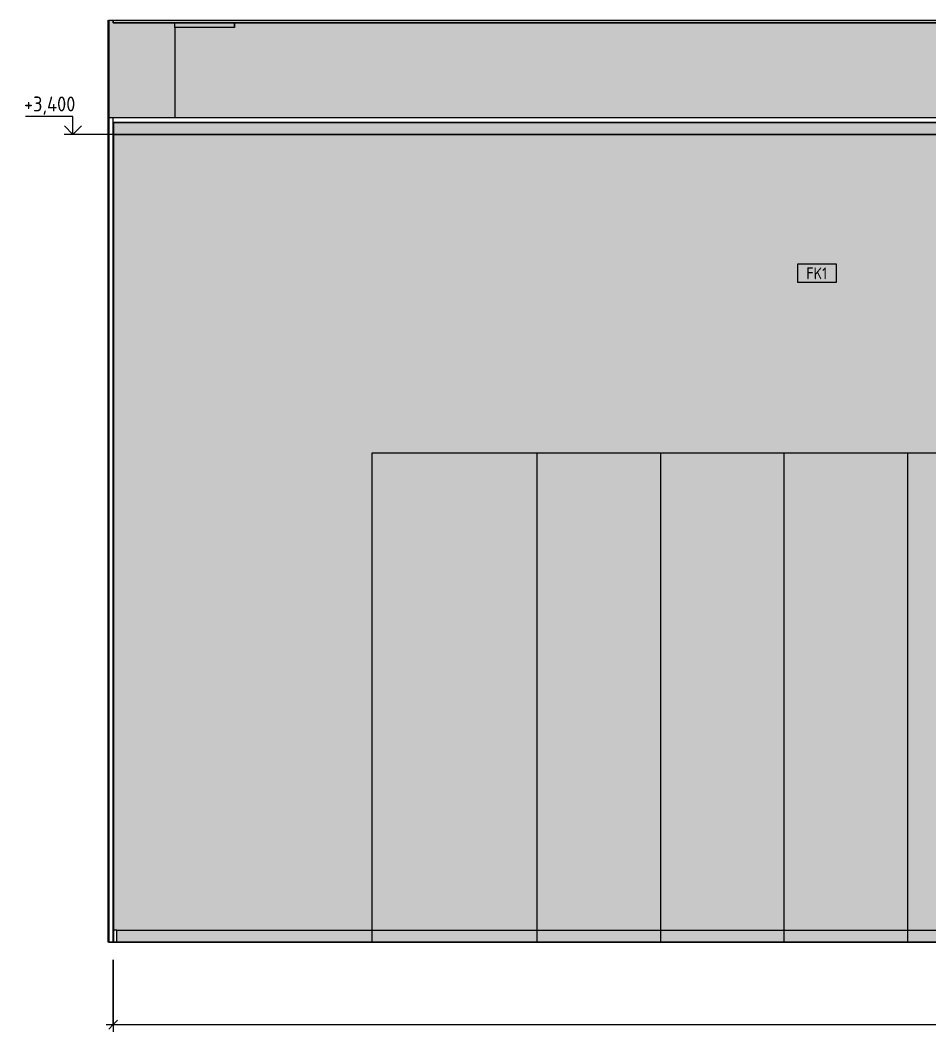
# Model space of a CAD drawing. Header units: millimetres. Extents: x 855 to 94006, y -3304 to 17933.
# Drawn here: x 57366 to 61194, y -378 to 3880 of the extents above; entities that cross this region are included whole.
import ezdxf

# ---------------------------------------------------------------- set-up
doc = ezdxf.new("R2010")
doc.units = ezdxf.units.MM
for name, color, linetype, lineweight in [('A-ANNO-DIMS', 7, 'Continuous', 9), ('A-ANNO-DIMS-25', 7, 'Continuous', 9), ('A-FLOR', 7, 'Continuous', 9), ('A-GENM', 7, 'Continuous', 9), ('A-WALL-IDEN', 7, 'Continuous', 9), ('A-WALL-PATT', 7, 'Continuous', 9), ('G-ANNO-DIMS', 7, 'Continuous', 9), ('G-ANNO-DIMS-1', 7, 'Continuous', 20), ('I-WALL', 7, 'Continuous', 9), ('S-COLS', 7, 'Continuous', 9)]:
    doc.layers.add(name, color=color, linetype=linetype, lineweight=lineweight)
for name, color, linetype, lineweight, true_color in [('A-CLNG-1', 7, 'Continuous', 9, 0x787878), ('A-CLNG-FNSH-1', 7, 'Continuous', 30, 0x3c3c3c), ('A-FLOR-FNSH-1', 7, 'Continuous', 30, 0x3c3c3c), ('A-WALL-4', 7, 'Continuous', 40, 0x3c3c3c), ('A-WALL-FNSH-4', 7, 'Continuous', 30, 0x3c3c3c), ('I-FURN-6', 7, 'Continuous', 9, 0xc0c0c0), ('I-WALL-1', 7, 'Continuous', 9, 0x787878)]:
    doc.layers.add(name, color=color, linetype=linetype, lineweight=lineweight, true_color=true_color)
doc.layers.add('I-FURN-5', color=7, linetype='Continuous', lineweight=9, true_color=0x7f7f7f, transparency=0.7)
doc.styles.add('GOST Common_6', font='GOST_Common.ttf', dxfattribs={"width": 0.9, "height": 50})
doc.styles.add('ISOCPEUR_2', font='isocpeur.ttf', dxfattribs={"width": 0.9, "height": 62.5})
doc.dimstyles.new('ISO-2_5_0_9К_БОЛЬШОЙ_1', dxfattribs={"dimscale": 304.8, "dimtxt": 62.248823, "dimasz": 0.123031, "dimexe": 0.098425, "dimexo": 0.246063, "dimgap": 0, "dimtad": 1, "dimdec": 0, "dimrnd": 10, "dimzin": 0, "dimdsep": 46, "dimtxsty": 'ISOCPEUR_2', "dimblk1": 'OBLIQUE', "dimblk2": 'OBLIQUE', "dimsah": 1, "dimcen": 0.09, "dimdle": 0.098425, "dimazin": 0, "dimtfac": 1, "dimtdec": 4, "dimtix": 1, "dimtmove": 0, "dimatfit": 3, "dimfxl": 1, "dimtvp": 1, "dimtolj": 1, "dimtzin": 0, "dimarcsym": 2})

# ---------------------------------------------------------------- blocks, each defined once
blk = doc.blocks.new('BSC_Колонна _Прямоугольная - 500х500-V60-Развертка 1_12-2')
at = {"layer": 'S-COLS'}
blk.add_hatch(color=256, dxfattribs=at).paths.add_polyline_path([(-7660, 3470), (-7400, 3470), (-7400, 3870), (-7660, 3870), (-7660, 3880), (-7680, 3880), (-7680, 3470)])
blk.add_line((-7400, 3850), (-7400, 3470), dxfattribs=at)
blk = doc.blocks.new('GM_Отверстие прямоугольное _в плите_ - Отверстие-21981336-Развертка 1_12-2')
at = {"layer": 'A-GENM'}
blk.add_hatch(color=256, dxfattribs=at).paths.add_polyline_path([(-7150, 3850), (-7150, 3870), (-7400, 3870), (-7400, 3850)])
for p, q in [((-7400, 3850), (-7400, 3870)), ((-7400, 3850), (-7400, 3870)), ((-7150, 3850), (-7400, 3850)), ((-7150, 3850), (-7400, 3850)), ((-7150, 3870), (-7150, 3850)), ((-7150, 3850), (-7150, 3870))]:
    blk.add_line(p, q, dxfattribs=at)
blk = doc.blocks.new('Плинтус - Плинтус темный _ст_школа_-32860227-Развертка 1_12-2')
at = {"layer": 'A-GENM'}
h = blk.add_hatch(color=256, dxfattribs=at)
h.paths.add_polyline_path([(-7644, 0), (-6570.5, 0), (-6570.5, 50), (-7644, 50), (-7644, 6.8)])
h.paths.add_polyline_path([(-482.2, 0), (-482.2, 50), (-500.5, 50), (-500.5, 0)])
for p, q in [((-7644, 50), (-6570.5, 50)), ((-6570.5, 50), (-500.5, 50)), ((-500.5, 50), (-482.2, 50)), ((-6570.5, 0), (-6735, 0)), ((-500.5, 0), (-6570.5, 0)), ((-482.2, 0), (-500.5, 0))]:
    blk.add_line(p, q, dxfattribs=at)
blk = doc.blocks.new('Плинтус - Плинтус темный _ст_школа_-33253697-Развертка 1_12-2')
at = {"layer": 'A-GENM'}
for p, q in [((-7644, 50), (-7659, 50)), ((-7659, 50), (-7659, 0)), ((-7644, 0), (-7644, 50)), ((-7659, 0), (-7644, 0))]:
    blk.add_line(p, q, dxfattribs=at)
blk = doc.blocks.new('шкаф 1_112 - шкаф 1_112-31117176-Развертка 1_12-2')
at = {"layer": 'I-FURN-5'}
for points in [[(-5875.5, 50), (-5875.5, 2060), (-6570.5, 2060), (-6570.5, 50)], [(-5790, 50), (-5355.5, 50), (-5355.5, 2060), (-5875.5, 2060), (-5875.5, 50)], [(-4845, 50), (-4835.5, 50), (-4835.5, 2060), (-5355.5, 2060), (-5355.5, 50), (-5317.5, 50)], [(-4835.5, 50), (-4315.5, 50), (-4315.5, 2060), (-4835.5, 2060), (-4835.5, 484.7)], [(-3899.9, 50), (-3795.5, 50), (-3795.5, 2060), (-4315.5, 2060), (-4315.5, 50)], [(-3427.4, 50), (-3275.5, 50), (-3275.5, 2060), (-3795.5, 2060), (-3795.5, 50)], [(-3275.5, 50), (-2755.5, 50), (-2755.5, 2060), (-3275.5, 2060), (-3275.5, 120.8)], [(-2334.7, 50), (-2235.5, 50), (-2235.5, 2060), (-2755.5, 2060), (-2755.5, 50), (-2364.3, 50)], [(-2235.5, 50), (-1715.5, 50), (-1715.5, 2060), (-2235.5, 2060), (-2235.5, 60.2)], [(-1195.5, 50), (-1195.5, 2060), (-1715.5, 2060), (-1715.5, 50), (-1242, 50)], [(-1195.5, 50), (-500.5, 50), (-500.5, 100), (-500.9, 100), (-500.9, 770), (-500.5, 770), (-500.5, 804), (-500.9, 804), (-500.9, 820), (-500.5, 820), (-500.5, 2060), (-1195.5, 2060), (-1195.5, 60.2)], [(-5875.5, 0), (-5875.5, 50), (-6570.5, 50), (-6570.5, 0)], [(-5875.5, 0), (-5355.5, 0), (-5355.5, 50), (-5875.5, 50)], [(-5355.5, 0), (-4835.5, 0), (-4835.5, 50), (-5355.5, 50)], [(-4315.5, 0), (-4315.5, 50), (-4835.5, 50), (-4835.5, 0)], [(-4315.5, 0), (-3795.5, 0), (-3795.5, 50), (-4315.5, 50)], [(-3309.3, 0), (-3275.5, 0), (-3275.5, 50), (-3795.5, 50), (-3795.5, 0), (-3338.8, 0)], [(-2954.9, 0), (-2755.5, 0), (-2755.5, 50), (-3275.5, 50), (-3275.5, 0), (-3073, 0)], [(-2246.1, 0), (-2235.5, 0), (-2235.5, 50), (-2755.5, 50), (-2755.5, 0), (-2305.2, 0)], [(-1773.6, 0), (-1715.5, 0), (-1715.5, 50), (-2235.5, 50), (-2235.5, 0), (-2009.9, 0)], [(-1242, 0), (-1195.5, 0), (-1195.5, 50), (-1715.5, 50), (-1715.5, 0), (-1271.6, 0)], [(-592.3, 0), (-500.5, 0), (-500.5, 50), (-1195.5, 50), (-1195.5, 0), (-710.5, 0)]]:
    blk.add_hatch(color=256, dxfattribs=at).paths.add_polyline_path(points)
at = {"layer": 'I-FURN-6'}
for p, q in [((-6570.5, 2060), (-5875.5, 2060)), ((-6570.5, 0), (-6570.5, 2060)), ((-5875.5, 2060), (-5355.5, 2060)), ((-5875.5, 0), (-5875.5, 2060)), ((-5875.5, 0), (-5875.5, 2060)), ((-5355.5, 0), (-5355.5, 2060)), ((-5355.5, 2060), (-4835.5, 2060)), ((-5355.5, 0), (-5355.5, 2060)), ((-4835.5, 2060), (-4315.5, 2060)), ((-4835.5, 0), (-4835.5, 2060)), ((-4835.5, 0), (-4835.5, 2060)), ((-4315.5, 0), (-4315.5, 2060)), ((-4315.5, 2060), (-3795.5, 2060)), ((-4315.5, 0), (-4315.5, 2060)), ((-3795.5, 2060), (-3275.5, 2060)), ((-3795.5, 0), (-3795.5, 2060)), ((-3795.5, 0), (-3795.5, 2060)), ((-3275.5, 0), (-3275.5, 2060)), ((-3275.5, 2060), (-2755.5, 2060)), ((-3275.5, 0), (-3275.5, 2060)), ((-2755.5, 2060), (-2235.5, 2060)), ((-2755.5, 0), (-2755.5, 2060)), ((-2755.5, 0), (-2755.5, 2060)), ((-2235.5, 0), (-2235.5, 2060)), ((-2235.5, 2060), (-1715.5, 2060)), ((-2235.5, 0), (-2235.5, 2060)), ((-1715.5, 2060), (-1195.5, 2060)), ((-1715.5, 0), (-1715.5, 2060)), ((-1715.5, 0), (-1715.5, 2060)), ((-1195.5, 0), (-1195.5, 2060)), ((-1195.5, 2060), (-500.5, 2060)), ((-1195.5, 0), (-1195.5, 2060)), ((-500.5, 2060), (-500.5, 820)), ((-500.5, 804), (-500.5, 770)), ((-500.5, 100), (-500.5, 0))]:
    blk.add_line(p, q, dxfattribs=at)
blk = doc.blocks.new('Высотные отметки - Стрелка_Верх-17668718-Развертка 1_12-2')
at = {"layer": 'G-ANNO-DIMS'}
for p, q in [((-7829.2, 3475), (-8029.2, 3475)), ((-7829.2, 3400), (-7829.2, 3475)), ((-7791.3, 3400), (-7866.3, 3400))]:
    blk.add_line(p, q, dxfattribs=at)
at = {"layer": 'G-ANNO-DIMS-1'}
for q in [(-7864.5, 3435.4), (-7793.8, 3435.4)]:
    blk.add_line((-7829.2, 3400), q, dxfattribs=at)
blk = doc.blocks.new('DIMBLOCK53-Развертка 1_12-2')
at = {"layer": 'A-ANNO-DIMS-25'}
for p, q in [((57757.4, -75), (57757.4, -377.7)), ((57757.4, -347.7), (57757.4, -75.1)), ((65277.4, -75), (65277.4, -377.7)), ((65277.4, -347.7), (65277.4, -75.1)), ((57727.4, -347.7), (65307.4, -347.7))]:
    blk.add_line(p, q, dxfattribs=at)
at = {"layer": 'A-ANNO-DIMS-25', "lineweight": 20}
for p, q in [((57757.4, -347.7), (57776.2, -329)), ((65277.4, -347.7), (65296.2, -329)), ((57757.4, -347.7), (57738.7, -366.5)), ((65277.4, -347.7), (65258.7, -366.5))]:
    blk.add_line(p, q, dxfattribs=at)
at = {"layer": 'A-ANNO-DIMS-25', "color": 0, "insert": (61438.4, -266.1), "char_height": 62.5, "width": 189.619, "attachment_point": 1, "line_spacing_factor": 1.149209, "style": 'ISOCPEUR_2'}
blk.add_mtext('7520', dxfattribs=at)
blk = doc.blocks.new('_Oblique')
at = {"color": 0, "linetype": 'ByBlock', "lineweight": -2}
blk.add_line((-0.5, -0.5), (0.5, 0.5), dxfattribs=at)
blk = doc.blocks.new('М_стена_0001 - Типоразмер_без рамки-25382661-Развертка 1_12-2')
at = {"layer": 'A-WALL-IDEN'}
for p, q in [((-4616, 2853.4), (-4779.3, 2853.4)), ((-4779.3, 2853.4), (-4779.3, 2778.4)), ((-4616, 2778.4), (-4616, 2853.4)), ((-4779.3, 2778.4), (-4616, 2778.4))]:
    blk.add_line(p, q, dxfattribs=at)

msp = doc.modelspace()

# ---------------------------------------------------------------- hatches: boundary and pattern name
at = {"layer": 'A-CLNG-1'}
for points in [[(63407.6, 3870), (65277.4, 3870), (65277.4, 3880), (57757.4, 3880), (57757.4, 3870), (61517.5, 3870)], [(65017.4, 3400), (65276.4, 3400), (65276.4, 3450), (57758.4, 3450), (57758.4, 3400), (63407.6, 3400)]]:
    msp.add_hatch(color=256, dxfattribs=at).paths.add_polyline_path(points)
at = {"layer": 'A-WALL-PATT'}
h = msp.add_hatch(color=256, dxfattribs=at)
h.paths.add_polyline_path([(65276.4, 0), (65276.4, 804), (64916.9, 804), (64916.9, 770), (64932.5, 770), (64932.5, 100), (64916.9, 100), (64916.9, 50), (64935.2, 50), (64935.2, 800), (65275.2, 800), (65275.2, 100), (65225.2, 100), (65225.2, 0), (65275.2, 0)])
h.paths.add_polyline_path([(57758.4, 50), (58846.9, 50), (58846.9, 2060), (64916.9, 2060), (64916.9, 820), (65276.4, 820), (65276.4, 3400), (57758.4, 3400), (57758.4, 60.2)])
h.paths.add_polyline_path([(64432.9, 2159), (64416.4, 2159), (64416.4, 2241), (64498.4, 2241), (64498.4, 2159), (64481.9, 2159)])
h.paths.add_polyline_path([(64447.9, 2197.5), (64449.2, 2197.8), (64450.1, 2198.7), (64450.4, 2200), (64450.1, 2201.2), (64449.2, 2202.2), (64447.9, 2202.5), (64446.7, 2202.2), (64445.8, 2201.2), (64445.4, 2200), (64445.8, 2198.7), (64446.7, 2197.8), (64447.3, 2197.6)])
h.paths.add_polyline_path([(64466.9, 2197.5), (64468.2, 2197.8), (64469.1, 2198.7), (64469.4, 2200), (64469.1, 2201.2), (64468.2, 2202.2), (64466.9, 2202.5), (64465.7, 2202.2), (64464.8, 2201.2), (64464.4, 2200), (64464.8, 2198.7), (64465.7, 2197.8), (64466.3, 2197.6)])
at = {"layer": 'I-WALL'}
msp.add_hatch(color=256, dxfattribs=at).paths.add_polyline_path([(63407.6, 3470), (65017.4, 3470), (65017.4, 3870), (58267.4, 3870), (58267.4, 3850), (58017.4, 3850), (58017.4, 3470), (61517.5, 3470)])
at = {"layer": 'I-WALL-1'}
msp.add_hatch(color=256, dxfattribs=at).paths.add_polyline_path([(57757.4, 0), (57758.4, 0), (57758.4, 3400), (57757.4, 3400), (57757.4, 60.2)])

# ---------------------------------------------------------------- linework, layer by layer
at = {"layer": 'A-CLNG-FNSH-1'}
for p, q in [((57757.4, 3880.4), (57757.4, 3870)), ((57757.4, 3870), (65277.4, 3870)), ((65276.4, 3450), (57758.4, 3450)), ((57758.4, 3450), (57758.4, 3400)), ((57758.4, 3400), (65276.4, 3400))]:
    msp.add_line(p, q, dxfattribs=at)
at = {"layer": 'A-FLOR'}
for p, q in [((57737.4, 3880), (65297.4, 3880)), ((65297.4, -0.1), (57737.4, -0.1))]:
    msp.add_line(p, q, dxfattribs=at)
at = {"layer": 'A-FLOR-FNSH-1'}
for p, q in [((57757.4, 0), (57757.4, -0.5)), ((65276.4, 0), (57758.4, 0))]:
    msp.add_line(p, q, dxfattribs=at)
at = {"layer": 'A-WALL-4'}
for p in [(57737.4, -0.5), (57737.4, 3880)]:
    msp.add_line(p, (57737.4, 3880), dxfattribs=at)
at = {"layer": 'A-WALL-FNSH-4'}
for p, q in [((57757.4, 3400), (57757.4, 0)), ((57758.4, 3400), (57757.4, 3400)), ((57758.4, 0), (57758.4, 3400)), ((57757.4, 0), (57758.4, 0))]:
    msp.add_line(p, q, dxfattribs=at)
at = {"layer": 'G-ANNO-DIMS'}
msp.add_line((57896.4, 3400), (57588.2, 3400), dxfattribs=at)
at = {"layer": 'I-WALL'}
for p, q in [((58017.4, 3850), (58017.4, 3470)), ((65297.4, 3470), (57737.4, 3470)), ((57757.4, 3400), (57757.4, 3470)), ((57737.4, 0), (57757.4, 0))]:
    msp.add_line(p, q, dxfattribs=at)

# ---------------------------------------------------------------- block references
at = {"layer": 'A-GENM'}
for name in ['GM_Отверстие прямоугольное _в плите_ - Отверстие-21981336-Развертка 1_12-2', 'Плинтус - Плинтус темный _ст_школа_-33253697-Развертка 1_12-2', 'Плинтус - Плинтус темный _ст_школа_-32860227-Развертка 1_12-2']:
    msp.add_blockref(name, (65417.4, 0), dxfattribs=at)
at = {"layer": 'A-WALL-IDEN'}
msp.add_blockref('М_стена_0001 - Типоразмер_без рамки-25382661-Развертка 1_12-2', (65417.4, 0), dxfattribs=at)
at = {"layer": 'G-ANNO-DIMS'}
msp.add_blockref('Высотные отметки - Стрелка_Верх-17668718-Развертка 1_12-2', (65417.4, 0), dxfattribs=at)
at = {"layer": 'I-FURN-6'}
msp.add_blockref('шкаф 1_112 - шкаф 1_112-31117176-Развертка 1_12-2', (65417.4, 0), dxfattribs=at)
at = {"layer": 'S-COLS'}
msp.add_blockref('BSC_Колонна _Прямоугольная - 500х500-V60-Развертка 1_12-2', (65417.4, 0), dxfattribs=at)

# ---------------------------------------------------------------- texts
at = {"layer": 'A-WALL-IDEN', "insert": (60674.9, 2839.8), "char_height": 50, "width": 111.835, "attachment_point": 1, "style": 'GOST Common_6'}
msp.add_mtext('FK1', dxfattribs=at)

# ---------------------------------------------------------------- dimensions: what is measured, and where the dimension line sits
at = {"layer": 'A-ANNO-DIMS'}
dim = msp.add_linear_dim(base=(65277.4, -347.7), p1=(57757.4, 0), p2=(65277.4, 0), dimstyle='ISO-2_5_0_9К_БОЛЬШОЙ_1', override={"dimpost": '<>', "dimfxl": 7520.000005}, dxfattribs=at)
dim.commit()
dim.dimension.update_dxf_attribs({"geometry": 'DIMBLOCK53-Развертка 1_12-2', "text_midpoint": (61517.4, -316.5)})

# ---------------------------------------------------------------- next in the draw order: texts
at = {"layer": 'G-ANNO-DIMS', "insert": (57381.8, 3559.2), "char_height": 62.5, "width": 261.428, "attachment_point": 1, "line_spacing_factor": 1.149209, "style": 'ISOCPEUR_2', "bg_fill": 3, "box_fill_scale": 1.25, "bg_fill_color": 256, "bg_fill_true_color": 13158600, "bg_fill_transparency": 0}
msp.add_mtext('+3,400', dxfattribs=at)

doc.saveas('drawing.dxf')
